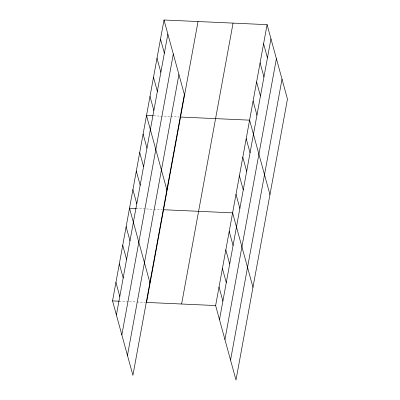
<?xml version="1.0" encoding="UTF-8"?>
<svg xmlns="http://www.w3.org/2000/svg" width="400" height="400" viewBox="0 0 400 400"><rect width="100%" height="100%" fill="white"/><g stroke="black" fill="none" stroke-linecap="round" stroke-linejoin="round"><path stroke-width="0.3" stroke-dasharray="2 1.5" d="M153.795 115.835L170.2 116.575M170.805 116.6L179.31 116.985M136.205 208.5L145.32 208.915M146.535 208.97L153.215 209.27M153.825 209.295L162.33 209.68M119.225 301.2L128.335 301.61M129.55 301.665L136.235 301.965M136.84 301.995L145.345 302.375"/><path stroke-width="0.6" d="M164.005 20L184.37 94.45L132.91 375.35L112.54 300.895L164.005 20L267.09 24.65L287.46 99.105L235.995 380L215.63 305.55L267.09 24.65M116.4 315L167.86 34.105M121.85 334.915L173.31 54.02M127.46 355.435L178.925 74.535M198.02 21.535L146.56 302.43L215.63 305.55M181.61 304.015L233.07 23.115M219.49 319.655L270.95 38.755M224.935 339.57L276.4 58.67M230.55 360.085L282.01 79.19M153.19 115.805L146.505 115.505L166.875 189.955M180.525 117.04L249.595 120.155L269.96 194.61M136.205 208.5L129.525 208.2L149.89 282.655M163.545 209.735L232.61 212.85L252.98 287.305M112.54 300.895L119.225 301.2M263.59 43.75L267.45 57.855M260.09 62.855L263.95 76.96M256.595 81.955L260.45 96.06M253.095 101.055L256.95 115.16M246.2 138.695L250.055 152.8M242.8 157.235L246.66 171.34M239.405 175.775L243.265 189.88M236.01 194.315L239.865 208.42M229.215 231.39L233.075 245.495M225.82 249.93L229.675 264.035M160.505 39.1L164.36 53.205M222.42 268.47L226.28 282.575M157.005 58.2L160.865 72.305M219.025 287.01L222.885 301.115M153.505 77.305L157.365 91.41M150.005 96.405L153.865 110.51M143.11 134.045L146.97 148.15M139.715 152.585L143.57 166.69M136.315 171.12L140.175 185.225M132.92 189.66L136.78 203.765M126.125 226.74L129.985 240.845M122.73 245.28L126.59 259.385M119.335 263.82L123.195 277.925M115.94 282.36L119.795 296.465"/></g></svg>
